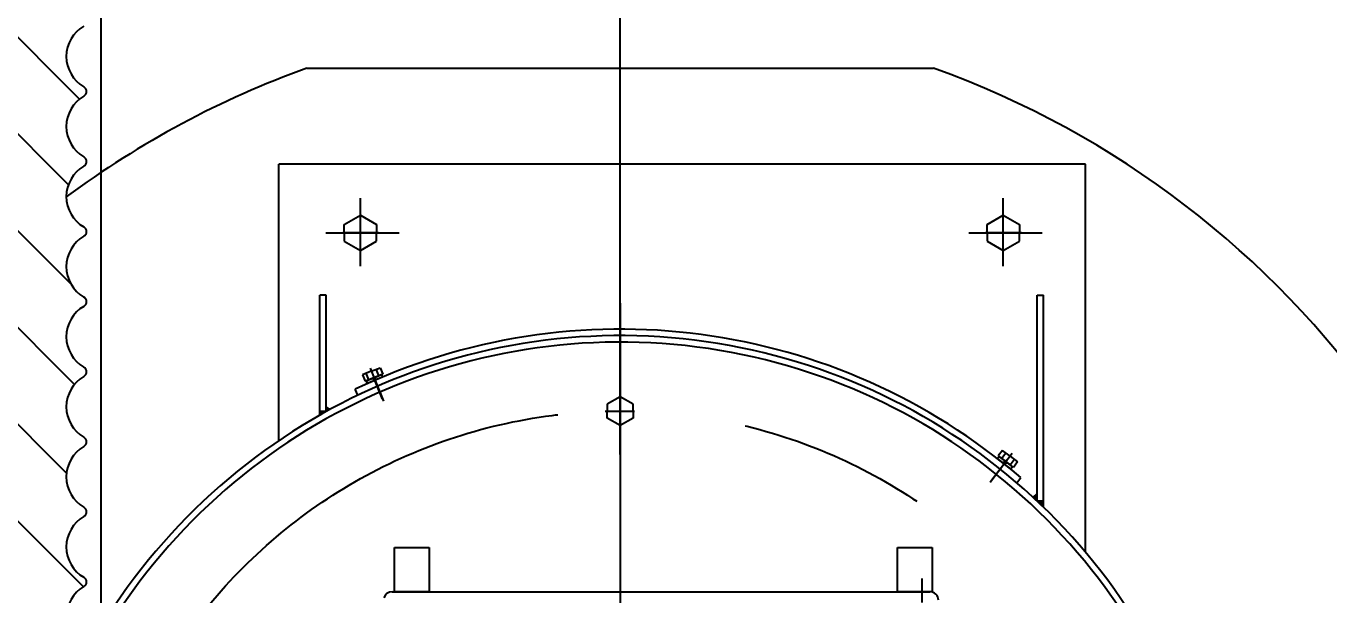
# Model space of a CAD drawing. Header units: millimetres. Extents: x 0 to 29400, y 0 to 20790.
# Drawn here: x 14921 to 16131, y 12506 to 13034 of the extents above; entities that cross this region are included whole.
import ezdxf

# ---------------------------------------------------------------- set-up
doc = ezdxf.new("R2010")
doc.units = ezdxf.units.MM
doc.header["$LTSCALE"] = 700
doc.linetypes.add('F', pattern=[0.75, 0.5, -0.25])
doc.linetypes.add('G', pattern=[2, 1.25, -0.25, 0.25, -0.25])
for name, color, linetype in [('01', 7, 'Continuous'), ('02', 1, 'Continuous'), ('04', 2, 'F'), ('05', 142, 'G'), ('08', 1, 'Continuous')]:
    doc.layers.add(name, color=color, linetype=linetype)
doc.styles.get("Standard").update_dxf_attribs({"font": 'FZYTK.TTF', "width": 0.707})
doc.dimstyles.new('INTE', dxfattribs={"dimscale": 70, "dimtxt": 3.5, "dimasz": 3, "dimexe": 3, "dimexo": 0, "dimgap": 1, "dimtad": 1, "dimdec": 0, "dimdsep": 46, "dimtxsty": 'Standard', "dimcen": 0, "dimclrd": 1, "dimclre": 1, "dimclrt": 3, "dimaunit": 1, "dimadec": 0, "dimazin": 0, "dimtfac": 1, "dimtdec": 0, "dimtmove": 0, "dimatfit": 0, "dimfxl": 1, "dimarcsym": 0})

# ---------------------------------------------------------------- blocks, each defined once
blk = doc.blocks.new('*D847')
at = {"layer": '08', "color": 1, "lineweight": -2}
for p, q in [((19345.33032505005, 16880.97861289598), (25222.22751804423, 16880.97861289598)), ((25012.22751804423, 7692.97861289595), (25012.22751804423, 16670.97861289598)), ((14962.64169285735, 7482.978612895953), (25222.22751804423, 7482.97861289595))]:
    blk.add_line(p, q, dxfattribs=at)
at = {"layer": '08', "color": 1}
for points in [[(24977.22751804423, 16670.97861289598), (25047.22751804423, 16670.97861289598), (25012.22751804423, 16880.97861289598)], [(24977.22751804423, 7692.97861289595), (25047.22751804423, 7692.97861289595), (25012.22751804423, 7482.97861289595)]]:
    blk.add_solid(points, dxfattribs=at)
at = {"layer": 'DEFPOINTS', "color": 0}
for p in [(19345.33032505005, 16880.97861289598), (25012.22751804423, 16880.97861289598), (14962.64169285735, 7482.978612895953)]:
    blk.add_point(p, dxfattribs=at)
at = {"layer": '08', "color": 3, "insert": (24783.71285228706, 12181.97861289597), "char_height": 245, "attachment_point": 5, "rotation": 90}
blk.add_mtext('{\\fArial|b0|i0|c204|p34;Внешняя сторона кузова\\Fisocp,intecad|c134;9398}', dxfattribs=at)
blk = doc.blocks.new('*D854')
at = {"layer": '08', "color": 1, "lineweight": -2}
for p, q in [((19030.92553753621, 18159.26929364295), (25718.12244408788, 18159.26929364295)), ((25508.12244408788, 17949.26929364295), (25508.12244408787, 5239.669293642958)), ((15649.91551973172, 5029.669293642961), (25718.12244408787, 5029.669293642958))]:
    blk.add_line(p, q, dxfattribs=at)
at = {"layer": '08', "color": 1}
for points in [[(25473.12244408788, 17949.26929364295), (25543.12244408788, 17949.26929364295), (25508.12244408788, 18159.26929364295)], [(25473.12244408787, 5239.669293642958), (25543.12244408787, 5239.669293642958), (25508.12244408787, 5029.669293642958)]]:
    blk.add_solid(points, dxfattribs=at)
at = {"layer": 'DEFPOINTS', "color": 0}
for p in [(19030.92553753621, 18159.26929364295), (15649.91551973172, 5029.669293642961), (25508.12244408787, 5029.669293642958)]:
    blk.add_point(p, dxfattribs=at)
at = {"layer": '08', "color": 3, "insert": (25315.62244408787, 11594.46929364296), "char_height": 245, "attachment_point": 5, "rotation": 90}
blk.add_mtext('13130', dxfattribs=at)
blk = doc.blocks.new('*U770')
at = {"layer": '01'}
for p, q in [((-7.699999999914781, 2.599999999833237), (-7.699999999914782, -3.503246160812043e-46)), ((4.775964779600941e-16, 2.599999999833236), (-7.699999999914781, 2.599999999833237)), ((-7.699999999914782, -3.503246160812043e-46), (0, 0)), ((0, 0), (-1.501110699740164, 2.599999999833237)), ((4.775964779600941e-16, 2.599999999833236), (1.501110699740164, -1.838269700692559e-16)), ((4.775964779600941e-16, 2.599999999833236), (7.699999999914783, 2.599999999833232)), ((7.699999999914782, -1.885893784865649e-15), (0, 0)), ((7.699999999914783, 2.599999999833232), (7.699999999914782, -1.885893784865649e-15))]:
    blk.add_line(p, q, dxfattribs=at)
at = {"layer": '05'}
blk.add_line((8.627374447395918e-16, 4.696679016059432), (0, -2.095679016226192), dxfattribs=at)
blk = doc.blocks.new('EWRW')
at = {"layer": '01'}
for p, q in [((5091.885509359078, 2659.694252373529), (5100.059690660561, 2663.176490884613)), ((5098.993807949846, 2655.765882336947), (5096.485498836575, 2661.653868868238)), ((5100.059690660561, 2663.176490884613), (5102.567999773827, 2657.288504353321)), ((5091.885509359078, 2659.694252373529), (5083.711328057597, 2656.212013862445)), ((5083.711328057597, 2656.212013862445), (5086.219637170865, 2650.324027331151)), ((5086.219637170865, 2650.324027331151), (5094.393818472349, 2653.806265842235)), ((5089.793828994851, 2651.846649347524), (5087.285519881581, 2657.73463587882)), ((5102.567999773827, 2657.288504353321), (5094.393818472349, 2653.806265842235))]:
    blk.add_line(p, q, dxfattribs=at)
at = {"layer": '05'}
blk.add_line((5090.6842676434, 2662.514038421954), (5103.623172561473, 2632.141347319306), dxfattribs=at)
at = {"layer": '01', "rotation": 23.61572414682392}
blk.add_blockref('*U770', (5095.435379778403, 2651.424008499951), dxfattribs=at)
blk = doc.blocks.new('*U839')
at = {"layer": '01'}
for p, q in [((7.58052717213873e-15, 16.47500000011956), (-15.00000000013123, 7.814745962199479)), ((15.00000000013121, 7.814745962199571), (7.58052717213873e-15, 16.47500000011956)), ((-15.00000000013123, 7.814745962199479), (-15.00000000013123, 0)), ((-15.00000000013122, -7.814745962199473), (-15.00000000013123, 0)), ((15.00000000013121, 0), (15.00000000013121, 7.814745962199571)), ((15.00000000013121, 0), (15.00000000013128, -7.814745962199571)), ((5.562988204201937e-15, -16.47500000011956), (-15.00000000013122, -7.814745962199473)), ((15.00000000013128, -7.814745962199571), (5.562988204201937e-15, -16.47500000011956))]:
    blk.add_line(p, q, dxfattribs=at)
at = {"layer": '05'}
for p, q in [((-7.751287668583853e-15, -18.28982099506591), (7.58052717213873e-15, 17.88689711369997)), ((-16.86132029995511, 0), (16.34612029626426, 0))]:
    blk.add_line(p, q, dxfattribs=at)
blk = doc.blocks.new('*U838')
at = {"layer": '01'}
for p, q in [((7.375605564438452e-15, 13.3750000000022), (-12.00000000001768, 6.446796769716442)), ((12.00000000001767, 6.446796769716472), (7.375605564438452e-15, 13.3750000000022)), ((-12.00000000001768, 6.446796769716442), (-12.00000000001768, 0)), ((-12.00000000001769, -6.446796769716442), (-12.00000000001768, 0)), ((12.00000000001767, 0), (12.00000000001767, 6.446796769716472)), ((12.00000000001767, 0), (12.00000000001767, -6.446796769716471)), ((5.737694566200903e-15, -13.3750000000022), (-12.00000000001769, -6.446796769716442)), ((12.00000000001767, -6.446796769716471), (5.737694566200903e-15, -13.3750000000022))]:
    blk.add_line(p, q, dxfattribs=at)
at = {"layer": '05'}
for p, q in [((-7.57658130658479e-15, -15.18982099494801), (7.375605564438452e-15, 14.7868971135826)), ((-13.86132029984156, 0), (13.34612029615074, 0))]:
    blk.add_line(p, q, dxfattribs=at)

msp = doc.modelspace()

# ---------------------------------------------------------------- hatches: boundary and pattern name
at = {"layer": '01'}
h = msp.add_hatch(color=256, dxfattribs=at)
h.paths.add_polyline_path([(15199.62553753618, 12676.63685878141), (15193.62553753618, 12676.63685878141), (15193.62553753618, 12673.27775072466, -0.003042642173214946)])
h.paths.add_polyline_path([(15203.08471164901, 12678.53020952344), (15199.62553753618, 12680.75703514637), (15199.62553753618, 12676.63685878141, -0.001744887100788122)])
h = msp.add_hatch(color=256, dxfattribs=at)
h.paths.add_polyline_path([(15865.62553753617, 12593.619630701), (15859.62553753617, 12593.619630701, -0.003669332267874826), (15865.62553753617, 12587.89539529202)])
h.paths.add_polyline_path([(15859.62553753617, 12600.61968090216), (15855.94512994274, 12597.04891260451, -0.002225871538853452), (15859.62553753617, 12593.619630701)])
at = {"layer": '02', "linetype": 'Continuous'}
h = msp.add_hatch(dxfattribs=at)
h.set_pattern_fill('LINE', color=1, scale=20, angle=45, style=0)
h.set_pattern_definition([(315.0000000000007, (12886.37641071296, 16577.19427342708), (44.90128060534523, 44.9012806053463), [])])
edge = h.paths.add_edge_path()
edge.add_ellipse((14968.94447234156, 12260.52423741486), major_axis=(3.535533905933275, 3.535533905933359), ratio=1, start_angle=260.6967447380922, end_angle=369.3032552619078)
edge.add_ellipse((14990.82553753624, 12290.978612896), major_axis=(-22.98097038856266, 22.98097038856211), ratio=0.9999999999999486, start_angle=-14.983501602848321, end_angle=99.30325526188011, ccw=False)
edge.add_ellipse((14972.06620769302, 12323.50812624081), major_axis=(3.571687661980926, 3.571687661981011), ratio=0.9999999999997874, start_angle=254.6817218201253, end_angle=382.5803778872484)
edge.add_ellipse((14990.82553753624, 12355.978612896), major_axis=(-22.98097038856451, 22.98097038856396), ratio=0.9999999999999377, start_angle=-15.07356513338351, end_angle=103.80614763011721, ccw=False)
edge.add_ellipse((14972.11725060236, 12388.478612896), major_axis=(3.535533905932498, 3.535533905932582), ratio=1, start_angle=254.9264348666337, end_angle=375.0735651333662)
edge.add_ellipse((14990.82553753623, 12420.978612896), major_axis=(-22.98097038856102, 22.98097038856047), ratio=1, start_angle=-15.073565133384875, end_angle=105.0735651333849, ccw=False)
edge.add_ellipse((14972.11725060236, 12453.478612896), major_axis=(3.535533905932498, 3.535533905932582), ratio=1, start_angle=254.9264348666337, end_angle=375.0735651333662)
edge.add_ellipse((14990.82553753623, 12485.978612896), major_axis=(-22.98097038856102, 22.98097038856047), ratio=1, start_angle=-15.073565133384875, end_angle=105.0735651333849, ccw=False)
edge.add_ellipse((14972.11725060236, 12518.478612896), major_axis=(3.535533905932498, 3.535533905932582), ratio=1, start_angle=254.9264348666337, end_angle=375.0735651333662)
edge.add_ellipse((14990.82553753623, 12550.978612896), major_axis=(-22.98097038856102, 22.98097038856047), ratio=1, start_angle=-15.073565133384875, end_angle=105.0735651333849, ccw=False)
edge.add_ellipse((14972.11725060236, 12583.478612896), major_axis=(3.535533905932498, 3.535533905932582), ratio=1, start_angle=254.9264348666337, end_angle=375.0735651333662)
edge.add_ellipse((14990.82553753623, 12615.978612896), major_axis=(-22.98097038856102, 22.98097038856047), ratio=1, start_angle=-15.073565133384875, end_angle=105.0735651333849, ccw=False)
edge.add_ellipse((14972.11725060236, 12648.478612896), major_axis=(3.535533905932498, 3.535533905932582), ratio=1, start_angle=254.9264348666337, end_angle=375.0735651333662)
edge.add_ellipse((14990.82553753623, 12680.978612896), major_axis=(-22.98097038856102, 22.98097038856047), ratio=1, start_angle=-15.073565133384875, end_angle=105.0735651333849, ccw=False)
edge.add_ellipse((14972.11725060236, 12713.478612896), major_axis=(3.535533905932498, 3.535533905932582), ratio=1, start_angle=254.9264348666337, end_angle=375.0735651333662)
edge.add_ellipse((14990.82553753623, 12745.978612896), major_axis=(-22.98097038856102, 22.98097038856047), ratio=1, start_angle=-15.073565133384875, end_angle=105.0735651333849, ccw=False)
edge.add_ellipse((14972.11725060236, 12778.478612896), major_axis=(3.535533905932498, 3.535533905932582), ratio=1, start_angle=254.9264348666337, end_angle=375.0735651333662)
edge.add_ellipse((14990.82553753623, 12810.978612896), major_axis=(-22.98097038856102, 22.98097038856047), ratio=1, start_angle=-15.073565133384875, end_angle=105.0735651333849, ccw=False)
edge.add_ellipse((14972.11725060236, 12843.478612896), major_axis=(3.535533905932498, 3.535533905932582), ratio=1, start_angle=254.9264348666337, end_angle=375.0735651333662)
edge.add_ellipse((14990.82553753623, 12875.978612896), major_axis=(-22.98097038856102, 22.98097038856047), ratio=1, start_angle=-15.073565133384875, end_angle=105.0735651333849, ccw=False)
edge.add_ellipse((14972.11725060236, 12908.478612896), major_axis=(3.535533905932498, 3.535533905932582), ratio=1, start_angle=254.9264348666337, end_angle=375.0735651333662)
edge.add_ellipse((14990.82553753623, 12940.978612896), major_axis=(-22.98097038856102, 22.98097038856047), ratio=1, start_angle=-15.073565133384875, end_angle=105.0735651333849, ccw=False)
edge.add_ellipse((14972.11725060235, 12973.478612896), major_axis=(3.535533905932498, 3.535533905932582), ratio=1, start_angle=254.9264348666337, end_angle=375.0735651333662)
edge.add_ellipse((14990.82553753623, 13005.978612896), major_axis=(-22.98097038856102, 22.98097038856047), ratio=1, start_angle=-15.073565133384875, end_angle=105.0735651333849, ccw=False)
edge.add_ellipse((14972.11725060235, 13038.478612896), major_axis=(3.535533905932498, 3.535533905932582), ratio=1, start_angle=254.9264348666337, end_angle=375.0735651333662)
edge.add_ellipse((14990.82553753623, 13070.978612896), major_axis=(-22.98097038856576, 22.98097038856521), ratio=0.9999999999999677, start_angle=-16.160810599373974, end_angle=105.07356513338209, ccw=False)
edge.add_ellipse((14970.32553753621, 13108.20763383396), major_axis=(7.071067811869531, 7.0710678118697), ratio=0.9999999999991003, start_angle=253.8391894007149, end_angle=315.0000000000159)
edge.add_line((14980.32553753621, 13108.20763383397), (14980.32553753622, 13433.97190394853))
edge.add_line((14980.32553753622, 13433.97190394853), (14895.17927567297, 13464.96260882578))
edge.add_ellipse((14899.62553753621, 13477.17861289599), major_axis=(-9.192388155423616, 9.192388155423398), ratio=0.9999999999998443, start_angle=44.999999999972374, end_angle=114.99999999996689, ccw=False)
edge.add_line((14886.62553753621, 13477.178612896), (14886.62553753621, 13487.17861289599))
edge.add_line((14886.62553753621, 13487.17861289599), (14868.82553753623, 13487.17861289599))
edge.add_line((14868.82553753623, 13487.17861289599), (14868.82553753621, 11367.87861289598))
edge.add_line((14868.82553753621, 11367.87861289598), (14876.32553753624, 11367.87861289598))
edge.add_line((14876.32553753624, 11367.87861289598), (14876.32553753624, 11191.37861289599))
edge.add_line((14876.32553753624, 11191.37861289599), (14980.32553753624, 11191.378612896))
edge.add_line((14980.32553753624, 11191.37861289599), (14980.32553753623, 11255.74959195802))
edge.add_ellipse((14970.32553753623, 11255.74959195803), major_axis=(-7.071067811871343, 7.071067811871174), ratio=0.9999999999994728, start_angle=224.9999999999942, end_angle=286.1608105993575)
edge.add_ellipse((14990.82553753624, 11292.978612896), major_axis=(-22.98097038856347, 22.98097038856292), ratio=0.9999999999999937, start_angle=-15.073565133388172, end_angle=106.1608105993559, ccw=False)
edge.add_ellipse((14972.11725060237, 11325.478612896), major_axis=(3.535533905932498, 3.535533905932582), ratio=1, start_angle=254.9264348666337, end_angle=375.0735651333662)
edge.add_ellipse((14990.82553753624, 11357.978612896), major_axis=(-22.98097038856102, 22.98097038856047), ratio=1, start_angle=-15.073565133384875, end_angle=105.0735651333849, ccw=False)
edge.add_ellipse((14972.11725060237, 11390.478612896), major_axis=(3.535533905932498, 3.535533905932582), ratio=1, start_angle=254.9264348666337, end_angle=375.0735651333662)
edge.add_ellipse((14990.82553753624, 11422.978612896), major_axis=(-22.98097038856102, 22.98097038856047), ratio=1, start_angle=-15.073565133384875, end_angle=105.0735651333849, ccw=False)
edge.add_ellipse((14972.11725060237, 11455.478612896), major_axis=(3.535533905932498, 3.535533905932582), ratio=1, start_angle=254.9264348666337, end_angle=375.0735651333662)
edge.add_ellipse((14990.82553753624, 11487.978612896), major_axis=(-22.98097038856102, 22.98097038856047), ratio=1, start_angle=-15.073565133384875, end_angle=105.0735651333849, ccw=False)
edge.add_ellipse((14972.11725060237, 11520.478612896), major_axis=(3.535533905932498, 3.535533905932582), ratio=1, start_angle=254.9264348666337, end_angle=375.0735651333662)
edge.add_ellipse((14990.82553753624, 11552.978612896), major_axis=(-22.98097038856102, 22.98097038856047), ratio=1, start_angle=-15.073565133384875, end_angle=105.0735651333849, ccw=False)
edge.add_ellipse((14972.11725060237, 11585.478612896), major_axis=(3.535533905932498, 3.535533905932582), ratio=1, start_angle=254.9264348666337, end_angle=375.0735651333662)
edge.add_ellipse((14990.82553753624, 11617.978612896), major_axis=(-22.98097038856102, 22.98097038856047), ratio=1, start_angle=-15.073565133384875, end_angle=105.0735651333849, ccw=False)
edge.add_ellipse((14972.11725060237, 11650.478612896), major_axis=(3.535533905932498, 3.535533905932582), ratio=1, start_angle=254.9264348666337, end_angle=375.0735651333662)
edge.add_ellipse((14990.82553753624, 11682.978612896), major_axis=(-22.98097038856102, 22.98097038856047), ratio=1, start_angle=-15.073565133384875, end_angle=105.0735651333849, ccw=False)
edge.add_ellipse((14972.11725060237, 11715.478612896), major_axis=(3.535533905932498, 3.535533905932582), ratio=1, start_angle=254.9264348666337, end_angle=375.0735651333662)
edge.add_ellipse((14990.82553753624, 11747.978612896), major_axis=(-22.98097038856102, 22.98097038856047), ratio=1, start_angle=-15.073565133384875, end_angle=105.0735651333849, ccw=False)
edge.add_ellipse((14972.11725060236, 11780.478612896), major_axis=(3.535533905932498, 3.535533905932582), ratio=1, start_angle=254.9264348666337, end_angle=375.0735651333662)
edge.add_ellipse((14990.82553753624, 11812.978612896), major_axis=(-22.98097038856102, 22.98097038856047), ratio=1, start_angle=-15.073565133384875, end_angle=105.0735651333849, ccw=False)
edge.add_ellipse((14972.11725060236, 11845.478612896), major_axis=(3.535533905932498, 3.535533905932582), ratio=1, start_angle=254.9264348666337, end_angle=375.0735651333662)
edge.add_ellipse((14990.82553753624, 11877.978612896), major_axis=(-22.98097038856102, 22.98097038856047), ratio=1, start_angle=-15.073565133384875, end_angle=105.0735651333849, ccw=False)
edge.add_ellipse((14972.11725060236, 11910.478612896), major_axis=(3.535533905932498, 3.535533905932582), ratio=1, start_angle=254.9264348666337, end_angle=375.0735651333662)
edge.add_ellipse((14990.82553753624, 11942.978612896), major_axis=(-22.98097038856102, 22.98097038856047), ratio=1, start_angle=-15.073565133384875, end_angle=105.0735651333849, ccw=False)
edge.add_ellipse((14972.11725060236, 11975.478612896), major_axis=(3.535533905932498, 3.535533905932582), ratio=1, start_angle=254.9264348666337, end_angle=375.0735651333662)
edge.add_ellipse((14990.82553753624, 12007.978612896), major_axis=(22.98097038856709, 22.98097038856764), ratio=0.9999999999999556, start_angle=76.19385236989348, end_angle=195.0735651333865, ccw=False)
edge.add_ellipse((14972.06620769304, 12040.44909955119), major_axis=(-3.57168766198096, 3.571687661980876), ratio=0.9999999999999225, start_angle=157.4196221126242, end_angle=285.3182781795439)
edge.add_ellipse((14990.82553753624, 12072.978612896), major_axis=(22.98097038856443, 22.98097038856498), ratio=0.9999999999999865, start_angle=80.69674473813001, end_angle=194.9835016029027, ccw=False)
edge.add_ellipse((14968.94447234156, 12103.43298837714), major_axis=(3.535533905931068, 3.535533905931152), ratio=0.9999999999999998, start_angle=260.6967447381165, end_angle=369.3032552618835)
edge.add_ellipse((14990.82553753624, 12133.88736385828), major_axis=(22.98097038856451, 22.98097038856506), ratio=0.9999999999999895, start_angle=95.11739774893027, end_angle=189.3032552618791, ccw=False)
edge.add_ellipse((14962.04954161085, 12157.93298837714), major_axis=(-3.53553390593154, 3.535533905931455), ratio=0.9999999999995259, start_angle=185.1173977489048, end_angle=264.882602251068)
edge.add_ellipse((14990.82553753624, 12181.978612896), major_axis=(22.98097038856238, 22.98097038856292), ratio=0.999999999999932, start_angle=134.999999999998, end_angle=174.8826022510644, ccw=False)
edge.add_ellipse((14990.82553753624, 12181.978612896), major_axis=(-22.98097038856292, 22.98097038856238), ratio=0.999999999999932, start_angle=5.117397748935616, end_angle=45.000000000001876, ccw=False)
edge.add_ellipse((14962.04954161085, 12206.02423741485), major_axis=(-3.535533905934106, 3.535533905934023), ratio=0.9999999999999994, start_angle=185.1173977489292, end_angle=264.8826022510708)
edge.add_ellipse((14990.82553753624, 12230.06986193371), major_axis=(-22.98097038856498, 22.98097038856442), ratio=0.9999999999999959, start_angle=-9.303255261879087, end_angle=84.88260225106973, ccw=False)

# ---------------------------------------------------------------- linework, layer by layer
msp.add_line((15904.62553753618, 12905.96929364296), (15155.62553753618, 12905.96929364296))
for radius, start, end in [(570.9999999999999, 49.35883913339487, 115.5161608667025), (564.9999999999999, 301.9695861087195, 148.5113182904182), (558.9999999999999, 302.3542241476598, 149.5301643451404)]:
    msp.add_arc((15472.62553753617, 12181.96929364296), radius, start, end)
at = {"layer": '01'}
for p, q in [((15181.7081206587, 12994.98793214846), (15763.54295441372, 12994.98793214846)), ((15199.62553753618, 12680.75703514637), (15203.08471164901, 12678.53020952344)), ((15855.94512994274, 12597.04891260451), (15859.62553753617, 12600.61968090216)), ((15859.62553753617, 12593.619630701), (15865.62553753617, 12593.619630701)), ((15263.12553753507, 12509.46929364016), (15263.12553753512, 12550.46929364016)), ((15263.12553753512, 12550.46929364016), (15295.12553753511, 12550.46929364013)), ((15295.12553753511, 12550.46929364013), (15295.12553753507, 12509.46929364013)), ((15730.12553753507, 12509.46929363973), (15730.12553753511, 12550.46929363973)), ((15730.12553753511, 12550.46929363973), (15762.12553753511, 12550.4692936397)), ((15762.12553753511, 12550.4692936397), (15762.12553753507, 12509.4692936397)), ((15260.85746169995, 12509.46929364016), (15760.12553753507, 12509.4692936397)), ((15295.12553753507, 12509.46929364013), (15263.12553753507, 12509.46929364016)), ((15762.12553753507, 12509.4692936397), (15730.12553753507, 12509.46929363973))]:
    msp.add_line(p, q, dxfattribs=at)
at = {"layer": '01', "color": 7, "linetype": 'Continuous'}
for p, q in [((15155.62553753618, 12649.66150012068), (15155.62553753618, 12905.96929364296)), ((15904.62553753618, 12546.11349584862), (15904.62553753618, 12905.96929364296)), ((15193.62553753618, 12673.27775072466), (15193.62553753618, 12784.63685878141)), ((15199.62553753618, 12784.63685878141), (15193.62553753618, 12784.63685878141)), ((15199.62553753618, 12676.63685878141), (15199.62553753618, 12784.63685878141)), ((15859.62553753617, 12593.619630701), (15859.62553753617, 12784.63685878141)), ((15859.62553753617, 12784.63685878141), (15865.62553753617, 12784.63685878141)), ((15865.62553753617, 12587.89539529202), (15865.62553753617, 12784.63685878141)), ((15228.92951590322, 12691.71162957384), (15226.65834385734, 12697.27613391753)), ((15199.62553753618, 12676.63685878141), (15193.62553753618, 12676.63685878141)), ((15840.88455588366, 12610.46701289681), (15844.52897444234, 12615.2461492646))]:
    msp.add_line(p, q, dxfattribs=at)
for centre, radius, start, end in [((14990.82553753623, 13005.978612896), 32.5, 119.926434866679, 240.073565133321), ((14990.82553753621, 13005.97861289599), 32.5, 119.926434866679, 240.073565133321), ((14990.82553753621, 12940.97861289599), 32.5, 119.926434866679, 240.073565133321), ((14972.11725060234, 12973.47861289599), 5, 299.926434866679, 60.07356513332102), ((14972.11725060234, 12908.47861289599), 5, 299.926434866679, 60.07356513332102), ((14990.82553753621, 12875.97861289599), 32.5, 119.926434866679, 240.073565133321), ((14972.11725060234, 12843.47861289599), 5, 299.926434866679, 60.07356513332102), ((14990.82553753621, 12810.97861289599), 32.5, 119.926434866679, 240.073565133321), ((14972.11725060234, 12778.47861289599), 5, 299.926434866679, 60.07356513332102), ((14990.82553753621, 12745.97861289599), 32.5, 119.926434866679, 240.073565133321), ((14972.11725060234, 12713.47861289599), 5, 299.926434866679, 60.07356513332102), ((14990.82553753621, 12680.97861289599), 32.5, 119.926434866679, 240.073565133321), ((14990.82553753621, 12615.97861289599), 32.5, 119.926434866679, 240.073565133321), ((14972.11725060234, 12648.47861289599), 5, 299.926434866679, 60.07356513332102), ((14972.11725060234, 12583.47861289599), 5, 299.926434866679, 60.07356513332102), ((14990.82553753621, 12550.97861289599), 32.5, 119.926434866679, 240.073565133321), ((14972.11725060234, 12518.47861289599), 5, 299.926434866679, 60.07356513332102), ((14990.82553753621, 12485.97861289599), 32.5, 119.926434866679, 240.073565133321)]:
    msp.add_arc(centre, radius, start, end, dxfattribs=at)
at = {"layer": '01'}
for centre, radius, start, end in [((15472.62553753621, 12181.96929364296), 863.5, 109.6884181515699, 126.5551892555137), ((15472.62553753621, 12181.96929364296), 863.5, 290.2696570374847, 70.31158184843007), ((15260.85746169994, 12501.46929364016), 8, 90, 163.4742036099124), ((15760.12553753507, 12501.4692936397), 8, 359.9999999998958, 90)]:
    msp.add_arc(centre, radius, start, end, dxfattribs=at)
at = {"layer": '05', "color": 4, "linetype": 'G'}
for p, q in [((15472.62553753621, 4267.3583591766), (15472.62553753621, 18878.04327476102)), ((14990.82553753626, 11031.27716248471), (14990.82553753623, 13174.76958492896))]:
    msp.add_line(p, q, dxfattribs=at)
at = {"layer": '05'}
for p, q in [((15472.62553753619, 11586.72564265798), (15472.62553753619, 12974.0043173476)), ((15231.32553753618, 12811.37161538062), (15231.32553753618, 12874.53255340721)), ((15828.22553753618, 12811.37161538062), (15828.22553753617, 12874.53255340721)), ((15199.2752874751, 12842.36929364296), (15267.49303537265, 12842.36929364296)), ((15796.1752874751, 12842.36929364296), (15864.39303537265, 12842.36929364296)), ((15472.62553753617, 12777.21294462795), (15472.62553753617, 11389.93426993832)), ((15752.62553753509, 12521.72401930879), (15752.62553753507, 12499.44747435243))]:
    msp.add_line(p, q, dxfattribs=at)
at = {"layer": '05', "color": 142, "linetype": 'G'}
for p, q in [((15252.04966480372, 12687.99147003747), (15243.98379055175, 12707.75333369388)), ((15816.17621446629, 12611.04831648434), (15830.78695349258, 12630.20822172481))]:
    msp.add_line(p, q, dxfattribs=at)
at = {"layer": '05', "color": 4, "linetype": 'G'}
msp.add_circle((15472.62553753614, 12181.96929364295), 495, dxfattribs=at)

# ---------------------------------------------------------------- block references
at = {"layer": '04', "xscale": -1}
for p in [(15231.32553753618, 12842.36929364297), (15828.22553753618, 12842.36929364297)]:
    msp.add_blockref('*U839', p, dxfattribs=at)
for p, rotation in [((20716.50540421029, 14453.35736891688), 45.20512134928941), ((20114.83980454015, 8803.647365072291), 345.7462257257067)]:
    msp.add_blockref('EWRW', p, dxfattribs=dict(at, rotation=rotation))
at = {"layer": '05', "rotation": 359.9999999998958}
msp.add_blockref('*U838', (15472.62553753519, 12676.96929363998), dxfattribs=at)

# ---------------------------------------------------------------- dimensions: what is measured, and where the dimension line sits
at = {"layer": '08'}
dim = msp.add_linear_dim(base=(25508.12244408787, 5029.669293642958), p1=(19030.92553753621, 18159.26929364295), p2=(15649.91551973172, 5029.669293642961), angle=90, dimstyle='INTE', dxfattribs=at)
dim.commit()
dim.dimension.update_dxf_attribs({"geometry": '*D854', "text_midpoint": (25508.12244408787, 11594.46929364296), "dimtype": 160})
dim = msp.add_linear_dim(base=(25012.22751804423, 16880.97861289598), p1=(14962.64169285735, 7482.978612895953), p2=(19345.33032505005, 16880.97861289598), angle=90, text='{\\fArial|b0|i0|c204|p34;Внешняя сторона кузова\\Fisocp,intecad|c134;<>}', dimstyle='INTE', dxfattribs=at)
dim.commit()
dim.dimension.update_dxf_attribs({"geometry": '*D847', "text_midpoint": (24783.71285228706, 12181.97861289597)})

doc.saveas('drawing.dxf')
